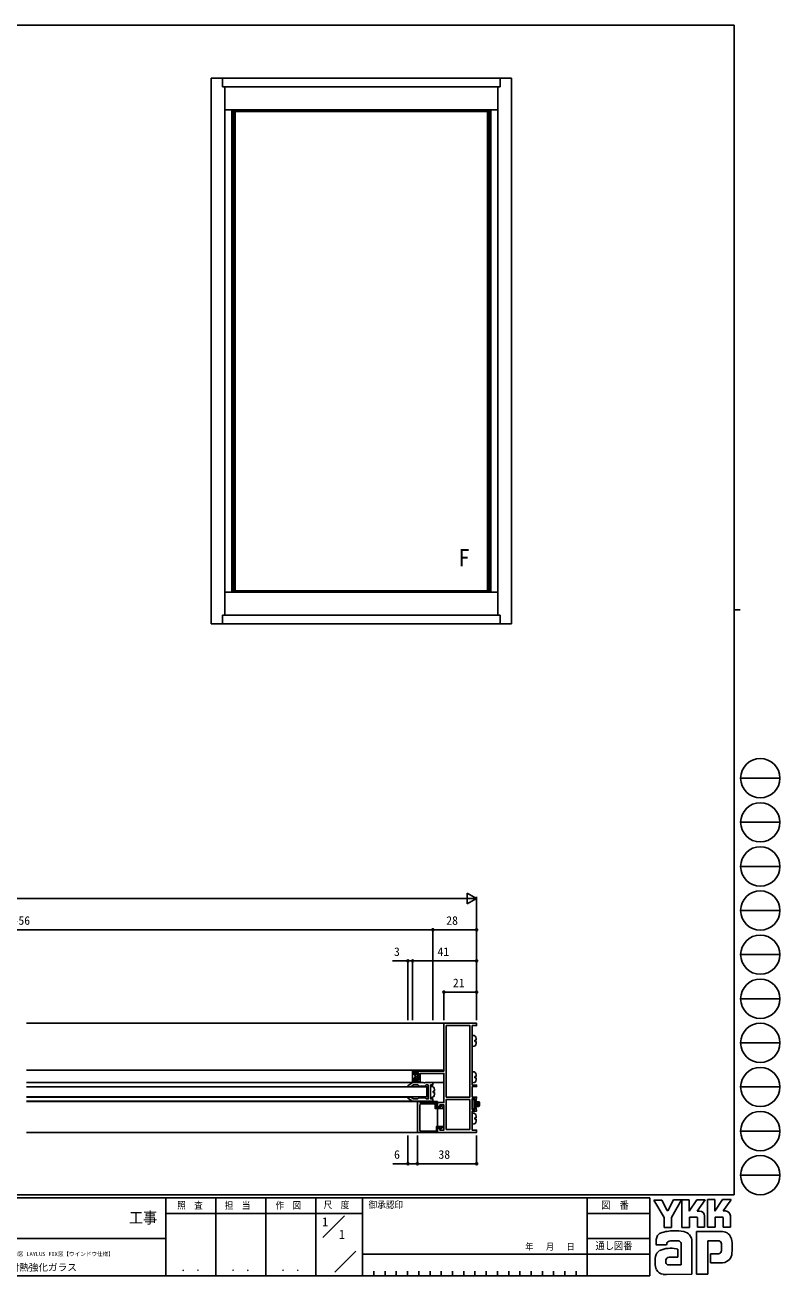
# Model space of a CAD drawing. Units: millimetres, scale not verified. Extents: x -567 to 567, y -403 to 403.
# Drawn here: x 83 to 567, y -403 to 399 of the extents above; entities that cross this region are included whole.
import ezdxf
from ezdxf.enums import TextEntityAlignment as Align

# ---------------------------------------------------------------- set-up
doc = ezdxf.new("R2010")
doc.units = ezdxf.units.MM
doc.header["$LTSCALE"] = 2
for name, color, linetype in [('0-1_USER1', 3, 'Continuous'), ('0-2_YKK_11', 7, 'Continuous'), ('0-3_YKK_12', 2, 'Continuous'), ('0-4_YKK_13', 4, 'Continuous'), ('0-5_YKK_A1', 4, 'Continuous'), ('0-6_YKK_D', 6, 'Continuous'), ('0-7_YKK_ZWAK', 7, 'Continuous')]:
    doc.layers.add(name, color=color, linetype=linetype)
doc.styles.add('ＭＳ ゴシック', font='')
doc.styles.get('ＭＳ ゴシック').set_extended_font_data('MS Gothic')

msp = doc.modelspace()

# ---------------------------------------------------------------- linework, layer by layer
at = {"layer": '0-2_YKK_11'}
msp.add_line((335.875, -309.2), (335.875, -293.6), dxfattribs=at)
for points in [[(369.575, -280.6), (369.575, -242.5), (372.375, -242.5), (372.375, -241), (351.375, -241), (351.375, -271.6), (332.375, -271.6), (332.375, -273.3), (332.875, -273.8), (333.175, -273.5), (333.175, -272.7), (335.075, -272.7), (335.075, -277.3), (333.175, -277.3), (333.175, -276.5), (332.875, -276.2), (332.375, -276.7), (332.375, -278.4), (336.275, -278.4), (336.275, -273.1), (351.375, -273.1), (351.375, -291.8), (347.375, -291.8), (347.375, -294.154), (348.575, -294.846), (348.875, -294.673), (348.875, -293.3), (351.375, -293.3), (351.375, -309.5), (348.875, -309.5), (348.875, -308.127), (348.575, -307.954), (347.375, -308.646), (347.375, -311), (372.375, -311), (372.375, -309.5), (369.575, -309.5), (369.575, -297.3), (372.375, -297.3), (372.375, -296.5)], [(372.375, -296.5), (372.175, -296.3), (371.975, -296.1), (371.975, -295.1), (371.475, -294.6), (371.175, -294.9), (371.175, -296.3), (369.575, -296.3), (369.575, -289.3), (371.175, -289.3), (371.175, -290.7), (371.475, -291), (371.975, -290.5), (371.975, -289.5), (372.175, -289.3), (372.375, -289.1), (372.375, -288.3), (369.575, -288.3), (369.575, -281.6), (372.375, -281.6), (372.375, -280.6), (369.575, -280.6)], [(334.375, -291.2), (334.375, -311), (347.375, -311), (347.375, -308), (348.875, -308), (349.075, -308.2), (349.525, -308.46), (350.875, -307.68), (350.875, -307.2), (346.575, -307.2), (346.575, -310.2), (336.875, -310.2)], [(350.375, -294.404), (349.275, -293.769), (349.075, -293.885), (349.075, -294.8), (346.575, -294.8), (346.575, -291.8), (336.175, -291.8), (335.875, -291.5), (335.575, -291.2), (334.375, -291.2)], [(336.875, -292.6), (345.775, -292.6), (345.775, -295.6), (350.875, -295.6), (350.875, -295.27)]]:
    msp.add_lwpolyline(points, dxfattribs=at)
for points in [[(352.875, -288.3), (352.875, -242.5), (368.075, -242.5), (368.075, -288.3)], [(341.375, -280.5), (341.375, -289.5), (340.125, -289.5), (339.375, -288.75), (335.375, -288.75), (334.625, -289.5), (331.848, -289.5), (330.206, -288.35), (328.375, -288.35), (328.375, -288.899), (331.375, -291), (338.417, -291), (338.6, -290.88), (339.15, -290.88), (339.333, -291), (344.375, -291), (344.375, -289.5), (342.875, -289.5), (342.875, -280.5), (344.375, -280.5), (344.375, -279), (339.333, -279), (339.15, -279.12), (338.6, -279.12), (338.417, -279), (331.375, -279), (328.375, -281.101), (328.375, -281.65), (330.206, -281.65), (331.848, -280.5), (334.625, -280.5), (335.375, -281.25), (339.375, -281.25), (340.125, -280.5)], [(368.075, -289.8), (368.075, -309), (352.875, -309), (352.875, -289.8)]]:
    msp.add_lwpolyline(points, close=True, dxfattribs=at)
for centre, start, end in [((336.875, -293.6), 90.00001, 179.99999), ((349.875, -295.27), 359.99997, 60), ((336.875, -309.2), 180.00001, 269.99999)]:
    msp.add_arc(centre, 1, start, end, dxfattribs=at)
at = {"layer": '0-3_YKK_12'}
for p, q in [((83.875, -241), (351.375, -241)), ((351.375, -241.3), (351.375, -241)), ((83.875, -271), (351.375, -271)), ((351.375, -271.3), (351.375, -271)), ((83.875, -279), (331.47, -279)), ((344.075, -279), (351.375, -279)), ((83.875, -281.65), (328.575, -281.65)), ((340.375, -281.75), (83.875, -281.75)), ((83.875, -288.25), (340.375, -288.25)), ((328.575, -288.35), (83.875, -288.35)), ((340.375, -281.75), (340.375, -288.25)), ((83.875, -291), (331.47, -291)), ((83.875, -291.2), (334.675, -291.2)), ((335.575, -291.2), (347.375, -291.2)), ((347.375, -292.1), (347.375, -291.2)), ((347.375, -307.2), (347.375, -295.6)), ((334.675, -311), (83.875, -311)), ((347.075, -311), (347.675, -311)), ((347.375, -309.2), (347.375, -309.5))]:
    msp.add_line(p, q, dxfattribs=at)
at = {"layer": '0-4_YKK_13'}
for p, q in [((369.575, -248.8), (370.694, -248.898)), ((369.575, -255.8), (369.575, -248.8)), ((369.575, -248.8), (369.609, -248.8)), ((369.575, -255.8), (370.694, -255.702)), ((371.275, -251.875), (371.275, -252.725)), ((372.165, -251.875), (371.275, -251.875)), ((371.275, -252.725), (372.165, -252.725)), ((331.375, -278.629), (331.375, -271.371)), ((331.665, -271.071), (333.758, -271)), ((332.259, -271.438), (332.284, -271.469)), ((332.554, -271.563), (333.489, -271.409)), ((369.575, -272.1), (370.694, -272.198)), ((369.575, -279.1), (369.575, -272.1)), ((369.575, -272.1), (369.609, -272.1)), ((331.665, -278.929), (333.758, -279)), ((332.259, -278.562), (332.284, -278.531)), ((332.375, -274.05), (332.375, -272.75)), ((333.675, -274.05), (332.375, -274.05)), ((333.675, -275.95), (332.375, -275.95)), ((332.375, -275.95), (332.375, -277.25)), ((332.554, -278.437), (333.489, -278.591)), ((333.025, -275.95), (333.025, -274.05)), ((333.025, -274.171), (334.775, -275.921)), ((333.025, -275.518), (333.457, -275.95)), ((333.675, -274.05), (333.675, -273.35)), ((333.675, -273.474), (334.775, -274.574)), ((333.675, -276.65), (333.675, -275.95)), ((333.675, -276.168), (334.457, -276.95)), ((333.975, -273.05), (334.475, -273.05)), ((333.975, -276.95), (334.475, -276.95)), ((334.67, -273.122), (334.703, -273.155)), ((334.775, -276.65), (334.775, -273.35)), ((369.575, -279.1), (370.694, -279.002)), ((371.275, -275.175), (371.275, -276.025)), ((372.165, -275.175), (371.275, -275.175)), ((371.275, -276.025), (372.165, -276.025)), ((342.875, -281.5), (343.994, -281.598)), ((342.875, -288.5), (342.875, -281.5)), ((342.875, -281.5), (342.909, -281.5)), ((342.875, -288.5), (343.994, -288.402)), ((344.575, -284.575), (344.575, -285.425)), ((345.465, -284.575), (344.575, -284.575)), ((344.575, -285.425), (345.465, -285.425)), ((369.575, -290.1), (369.575, -295.5)), ((370.475, -289.8), (369.875, -289.8)), ((369.875, -295.8), (370.475, -295.8)), ((370.775, -295.5), (370.775, -290.1)), ((373.875, -291.3), (370.775, -291.3)), ((373.875, -294.3), (370.775, -294.3)), ((371.094, -291.451), (371.094, -291.927)), ((371.094, -292.404), (371.094, -292.88)), ((371.094, -293.356), (371.094, -293.832)), ((371.57, -291.3), (371.57, -291.451)), ((371.57, -291.927), (371.57, -292.404)), ((371.57, -292.88), (371.57, -293.356)), ((371.57, -293.832), (371.57, -294.3)), ((372.046, -291.451), (372.046, -291.927)), ((372.046, -292.404), (372.046, -292.88)), ((372.046, -293.356), (372.046, -293.832)), ((372.523, -291.3), (372.523, -291.451)), ((372.523, -291.927), (372.523, -292.404)), ((372.523, -292.88), (372.523, -293.356)), ((372.523, -293.832), (372.523, -294.3)), ((372.999, -291.451), (372.999, -291.927)), ((372.999, -292.404), (372.999, -292.88)), ((372.999, -293.356), (372.999, -293.832)), ((373.475, -291.3), (373.475, -291.451)), ((373.475, -291.927), (373.475, -292.404)), ((373.475, -292.88), (373.475, -293.356)), ((373.475, -293.832), (373.475, -294.3)), ((373.951, -291.451), (373.951, -291.927)), ((373.951, -292.404), (373.951, -292.88)), ((373.951, -293.356), (373.951, -293.832)), ((374.175, -291.6), (374.175, -294)), ((369.575, -298.6), (370.694, -298.698)), ((369.575, -305.6), (369.575, -298.6)), ((369.575, -298.6), (369.609, -298.6)), ((371.275, -301.675), (371.275, -302.525)), ((372.165, -301.675), (371.275, -301.675)), ((371.275, -302.525), (372.165, -302.525)), ((369.575, -305.6), (370.694, -305.502))]:
    msp.add_line(p, q, dxfattribs=at)
msp.add_lwpolyline([(341.375, -282), (341.375, -288), (340.375, -288), (340.375, -282)], close=True, dxfattribs=at)
for centre, radius, start, end in [((370.581, -250.193), 1.3, 15.88085, 85), ((370.581, -254.407), 1.3, 275, 344.11915), ((363.175, -252.3), 9, 2.70664, 15.88085), ((363.175, -252.3), 9, 344.11915, 357.29336), ((331.675, -271.371), 0.3, 91.93232, 180), ((332.138, -271.523), 0.148, 34.84866, 214.84866), ((330.375, -272.75), 2, 360, 34.84866), ((332.505, -271.267), 0.3, 222.36553, 279.30979), ((333.768, -271.3), 0.3, 201.40354, 91.93232), ((370.581, -273.493), 1.3, 15.88085, 85), ((331.675, -278.629), 0.3, 180, 268.06768), ((332.138, -278.477), 0.148, 145.15134, 325.15134), ((330.375, -277.25), 2, 325.15134, 0), ((332.505, -278.733), 0.3, 80.69021, 137.63447), ((333.768, -278.7), 0.3, 268.06768, 158.59646), ((333.975, -273.35), 0.3, 90, 180), ((333.975, -276.65), 0.3, 180, 270), ((334.475, -273.35), 0.3, 360, 90), ((334.475, -276.65), 0.3, 270, 0), ((370.581, -277.707), 1.3, 275, 344.11915), ((363.175, -275.6), 9, 2.70664, 15.88085), ((363.175, -275.6), 9, 344.11915, 357.29336), ((343.881, -282.893), 1.3, 15.88085, 85), ((343.881, -287.107), 1.3, 275, 344.11915), ((336.475, -285), 9, 2.70664, 15.88085), ((336.475, -285), 9, 344.11915, 357.29336), ((369.875, -290.1), 0.3, 90, 180), ((369.875, -295.5), 0.3, 180, 270), ((370.475, -290.1), 0.3, 0, 90), ((370.475, -295.5), 0.3, 270, 0), ((373.875, -291.6), 0.3, 0, 90), ((373.875, -294), 0.3, 270, 0), ((370.581, -299.993), 1.3, 15.88085, 85), ((370.581, -304.207), 1.3, 275, 344.11915), ((363.175, -302.1), 9, 2.70664, 15.88085), ((363.175, -302.1), 9, 344.11915, 357.29336)]:
    msp.add_arc(centre, radius, start, end, dxfattribs=at)
at = {"layer": '0-5_YKK_A1'}
for p, q in [((202.3, 15), (202.3, 365)), ((394.8, 365), (202.3, 365)), ((209.545, 365), (209.545, 359.4)), ((387.555, 365), (387.555, 359.4)), ((394.8, 15), (394.8, 365)), ((387.555, 359.4), (209.545, 359.4)), ((211.05, 20.6), (211.05, 359.4)), ((386.05, 20.6), (386.05, 359.4)), ((386.05, 344.7), (211.05, 344.7)), ((215.6, 35.3), (215.6, 344.7)), ((381.5, 343.65), (215.6, 343.65)), ((216.65, 36.35), (216.65, 343.65)), ((217.7, 36.35), (217.7, 343.65)), ((379.4, 36.35), (379.4, 343.65)), ((380.45, 36.35), (380.45, 343.65)), ((381.5, 35.3), (381.5, 344.7)), ((386.05, 35.3), (211.05, 35.3)), ((381.5, 36.35), (215.6, 36.35)), ((209.545, 15), (209.545, 20.6)), ((387.555, 20.6), (209.545, 20.6)), ((387.555, 15), (387.555, 20.6)), ((394.8, 15), (202.3, 15))]:
    msp.add_line(p, q, dxfattribs=at)
at = {"layer": '0-6_YKK_D'}
for p, q in [((372.375, -161), (366.313, -157.5)), ((366.313, -157.5), (366.313, -164.5)), ((372.375, -239), (372.375, -160)), ((365.375, -161), (-200.625, -161)), ((372.375, -161), (360.251, -161)), ((372.375, -161), (366.313, -164.5)), ((-179.675, -181), (344.375, -181)), ((344.375, -239), (344.375, -180)), ((344.375, -239), (344.375, -180)), ((344.375, -181), (372.375, -181)), ((372.375, -239), (372.375, -180)), ((328.375, -239), (328.375, -200)), ((331.375, -239), (331.375, -200)), ((331.375, -239), (331.375, -200)), ((372.375, -239), (372.375, -200)), ((331.375, -201), (372.375, -201)), ((351.375, -239), (351.375, -220)), ((372.375, -221), (351.375, -221)), ((372.375, -239), (372.375, -220)), ((328.375, -313), (328.375, -332)), ((334.375, -313), (334.375, -332)), ((334.375, -313), (334.375, -332)), ((372.375, -313), (372.375, -332)), ((372.375, -331), (334.375, -331))]:
    msp.add_line(p, q, dxfattribs=at)
for points in [[(331.375, -201), (328.375, -201), (318.478, -201)], [(334.375, -331), (328.375, -331), (318.564, -331)]]:
    msp.add_lwpolyline(points, dxfattribs=at)
for centre in [(344.375, -181), (344.375, -181), (372.375, -181), (328.375, -201), (331.375, -201), (331.375, -201), (372.375, -201), (351.375, -221), (372.375, -221), (328.375, -331), (334.375, -331), (334.375, -331), (372.375, -331)]:
    msp.add_circle(centre, 0.637, dxfattribs=at)
at = {"layer": '0-7_YKK_ZWAK'}
for p, q in [((537.3, 399), (-562.7, 399)), ((537.3, 399), (537.3, -351)), ((537.3, 24), (541.3, 24)), ((541.552, -83.88), (566.752, -83.88)), ((541.552, -112.16), (566.752, -112.16)), ((541.552, -140.44), (566.752, -140.44)), ((541.552, -168.72), (566.752, -168.72)), ((541.552, -197), (566.752, -197)), ((541.552, -225.28), (566.752, -225.28)), ((541.552, -253.56), (566.752, -253.56)), ((541.552, -281.84), (566.752, -281.84)), ((541.552, -310.12), (566.752, -310.12)), ((541.552, -338.4), (566.752, -338.4)), ((537.3, -351), (-562.7, -351)), ((483.3, -353), (-562.7, -353)), ((173.3, -353), (173.3, -403)), ((205.3, -353), (205.3, -403)), ((237.3, -353), (237.3, -403)), ((269.3, -353), (269.3, -403)), ((299.3, -353), (299.3, -403)), ((443.3, -353), (443.3, -403)), ((483.3, -353), (483.3, -403)), ((492.488, -365.569), (485.924, -354.294)), ((485.924, -354.294), (490.944, -354.294)), ((490.944, -354.294), (494.535, -361.013)), ((498.494, -354.14), (494.844, -361.245)), ((503.674, -354.14), (497.199, -365.608)), ((498.494, -354.14), (503.674, -354.14)), ((503.957, -371.902), (503.957, -354.178)), ((503.957, -354.178), (508.552, -354.178)), ((508.552, -361.462), (513.378, -354.101)), ((508.552, -354.178), (508.552, -361.462)), ((513.378, -354.101), (518.843, -354.101)), ((518.843, -354.101), (513.786, -361.438)), ((520.406, -371.748), (520.406, -354.024)), ((520.406, -354.024), (525.078, -354.024)), ((525.078, -361.441), (529.982, -354.024)), ((525.078, -354.024), (525.078, -361.441)), ((529.982, -354.024), (535.388, -354.024)), ((534.848, -354.951), (530.388, -361.322)), ((535.388, -354.024), (534.848, -354.951)), ((270.706, -362.999), (173.3, -362.999)), ((270.706, -362.999), (299.3, -362.999)), ((273.829, -378.337), (287.676, -364.49)), ((443.3, -363), (483.3, -363)), ((492.488, -371.941), (492.488, -365.569)), ((494.535, -361.013), (494.844, -361.245)), ((497.199, -365.608), (497.199, -371.941)), ((513.262, -365.26), (508.706, -365.26)), ((508.706, -365.26), (508.706, -371.902)), ((513.88, -365.492), (513.262, -365.26)), ((515.271, -361.438), (513.786, -361.438)), ((513.88, -371.786), (513.88, -365.492)), ((518.36, -364.527), (518.36, -371.786)), ((531.872, -361.322), (530.388, -361.322)), ((530.446, -371.709), (530.446, -365.453)), ((534.963, -364.527), (534.963, -371.709)), ((497.199, -371.941), (492.488, -371.941)), ((508.706, -371.902), (503.957, -371.902)), ((513.34, -374.566), (513.34, -401.866)), ((529.905, -374.566), (513.34, -374.566)), ((518.36, -371.786), (513.88, -371.786)), ((525.271, -371.748), (520.406, -371.748)), ((530.446, -371.637), (530.518, -371.709)), ((534.963, -371.709), (530.446, -371.709)), ((-10.7, -378.999), (173.3, -378.999)), ((443.3, -378.999), (483.3, -378.999)), ((501.794, -380.436), (496.512, -380.536)), ((503.339, -395.958), (503.339, -382.057)), ((510.328, -380.976), (510.328, -401.828)), ((520.522, -401.866), (520.522, -380.513)), ((520.522, -380.513), (527.163, -380.513)), ((529.262, -382.652), (529.287, -386.415)), ((281.403, -400.636), (295.009, -387.03)), ((299.3, -389), (443.3, -389)), ((483.3, -388.999), (443.3, -388.999)), ((501.408, -390.9), (495.702, -390.907)), ((500.404, -385.533), (501.408, -385.764)), ((501.408, -385.764), (501.408, -390.9)), ((527.318, -388.699), (522.26, -388.699)), ((522.26, -388.699), (522.26, -394.607)), ((306.5, -400), (306.5, -403)), ((313.7, -400), (313.7, -403)), ((320.9, -400), (320.9, -403)), ((328.1, -400), (328.1, -403)), ((335.3, -400), (335.3, -403)), ((342.5, -400), (342.5, -403)), ((349.7, -400), (349.7, -403)), ((356.9, -400), (356.9, -403)), ((364.1, -400), (364.1, -403)), ((371.3, -400), (371.3, -403)), ((378.5, -400), (378.5, -403)), ((385.7, -400), (385.7, -403)), ((392.9, -400), (392.9, -403)), ((400.1, -400), (400.1, -403)), ((407.3, -400), (407.3, -403)), ((414.5, -400), (414.5, -403)), ((421.7, -400), (421.7, -403)), ((428.9, -400), (428.9, -403)), ((436.1, -400), (436.1, -403)), ((495.307, -395.958), (503.339, -395.958)), ((502.721, -395.958), (503.223, -395.958)), ((503.339, -395.957), (503.34, -395.958)), ((522.26, -394.607), (529.866, -394.607)), ((529.866, -394.607), (531.411, -394.259)), ((-562.7, -403), (483.3, -403)), ((494.11, -401.944), (491.986, -401.944)), ((509.864, -401.905), (494.11, -401.944)), ((510.328, -401.828), (509.864, -401.905)), ((513.34, -401.866), (519.402, -401.866)), ((519.402, -401.866), (520.522, -401.866))]:
    msp.add_line(p, q, dxfattribs=at)
for points in [[(530.446, -365.453), (529.828, -365.222), (525.271, -365.222), (525.271, -371.748)], [(494.11, -383.1), (487.469, -383.1), (487.469, -380.344)]]:
    msp.add_lwpolyline(points, dxfattribs=at)
for centre in [(554.152, -83.88), (554.152, -112.16), (554.152, -140.44), (554.152, -168.72), (554.152, -197), (554.152, -225.28), (554.152, -253.56), (554.152, -281.84), (554.152, -310.12), (554.152, -338.4)]:
    msp.add_circle(centre, 12.6, dxfattribs=at)
for centre, radius, start, end in [((515.27, -364.527), 3.089, 0.00166, 89.99604), ((531.872, -364.411), 3.089, 0.00166, 89.99604), ((491.309, -378.793), 3.491, 109.02127, 161.51264), ((498.617, -399.287), 25.257, 89.89165, 109.30848), ((499.359, -403.662), 29.64, 78.7801, 91.46938), ((504.058, -380.852), 6.355, 40.66422, 80.31694), ((503.741, -380.836), 6.588, 358.78059, 38.76563), ((529.688, -380.772), 6.202, 14.44572, 87.08746), ((494.67, -380.379), 7.196, 158.41083, 179.71775), ((497.122, -383.01), 3.013, 138.46382, 181.71359), ((496.321, -382.958), 2.43, 85.50551, 126.78038), ((501.094, -382.649), 2.321, 14.7552, 72.44995), ((527.392, -382.256), 1.756, 16.43123, 96.91661), ((524.059, -383.297), 5.248, 4.93423, 17.03552), ((506.394, -384.696), 29.8, 350.99027, 10.67625), ((502.513, -393.564), 15.832, 168.76372, 199.80079), ((492.481, -391.468), 5.583, 121.82711, 169.08475), ((496.9, -404.22), 19.013, 79.38098, 112.05825), ((496.989, -393.469), 3.384, 171.08203, 216.71923), ((495.714, -392.97), 2.064, 90.33953, 178.03639), ((527.319, -386.834), 1.865, 269.95468, 342.90145), ((524.028, -385.916), 5.281, 343.6902, 354.75362), ((529.778, -388.35), 6.13, 285.44291, 349.90448), ((492.5, -396.489), 5.461, 207.31435, 263.59464), ((495.657, -393.807), 2.18, 230.9728, 260.75491)]:
    msp.add_arc(centre, radius, start, end, dxfattribs=at)

# ---------------------------------------------------------------- texts
at = {"layer": '0-1_USER1', "style": 'ＭＳ ゴシック'}
for s, height, p in [('F', 11, (360.54, 48.731)), ('1', 5.865, (273.3, -372.999)), ('1', 5.865, (284.062, -380.999)), ('［大臣認定防火設備（個別認定）］ アルミ防火内窓 LAYLUS FIX窓【ウインドウ仕様】', 2.566, (-2.74, -390.963)), ('枠見込：70mm 6.5mm溝幅 耐熱強化ガラス', 4.399, (3.21, -401.035))]:
    msp.add_text(s, height=height, dxfattribs=at).set_placement(p, align=Align.BOTTOM_LEFT)
at = {"layer": '0-6_YKK_D', "style": 'ＭＳ ゴシック'}
for s, p in [('SW=W-56', (60.042, -179.5)), ('28', (352.899, -179.5)), ('3', (319.424, -199.5)), ('41', (347.251, -199.5)), ('21', (357.166, -219.5)), ('6', (319.467, -329.5)), ('38', (347.899, -329.5))]:
    msp.add_text(s, height=5.499, dxfattribs=at).set_placement(p, align=Align.BOTTOM_LEFT)
at = {"layer": '0-7_YKK_ZWAK', "style": 'ＭＳ ゴシック', "width": 0.9}
for s, height, p in [('照  査', 4.399, (180.427, -361.258)), ('担  当', 4.399, (210.949, -361.258)), ('作  図', 4.399, (243.471, -361.231)), ('尺  度', 4.399, (274.318, -360.91)), ('御承認印', 4.399, (303.11, -360.904)), ('図\u3000番', 4.692, (452.154, -361.374)), ('工事', 7.331, (149.631, -371.509)), ('年   月   日', 4.147, (403.552, -387.527)), ('通し図番', 4.692, (448.555, -387.406)), (' ． ．', 5.132, (179.664, -401.494)), (' ． ．', 5.132, (211.664, -401.494)), (' ． ．', 5.132, (243.664, -401.494))]:
    msp.add_text(s, height=height, dxfattribs=at).set_placement(p, align=Align.BOTTOM_LEFT)

doc.saveas('drawing.dxf')
